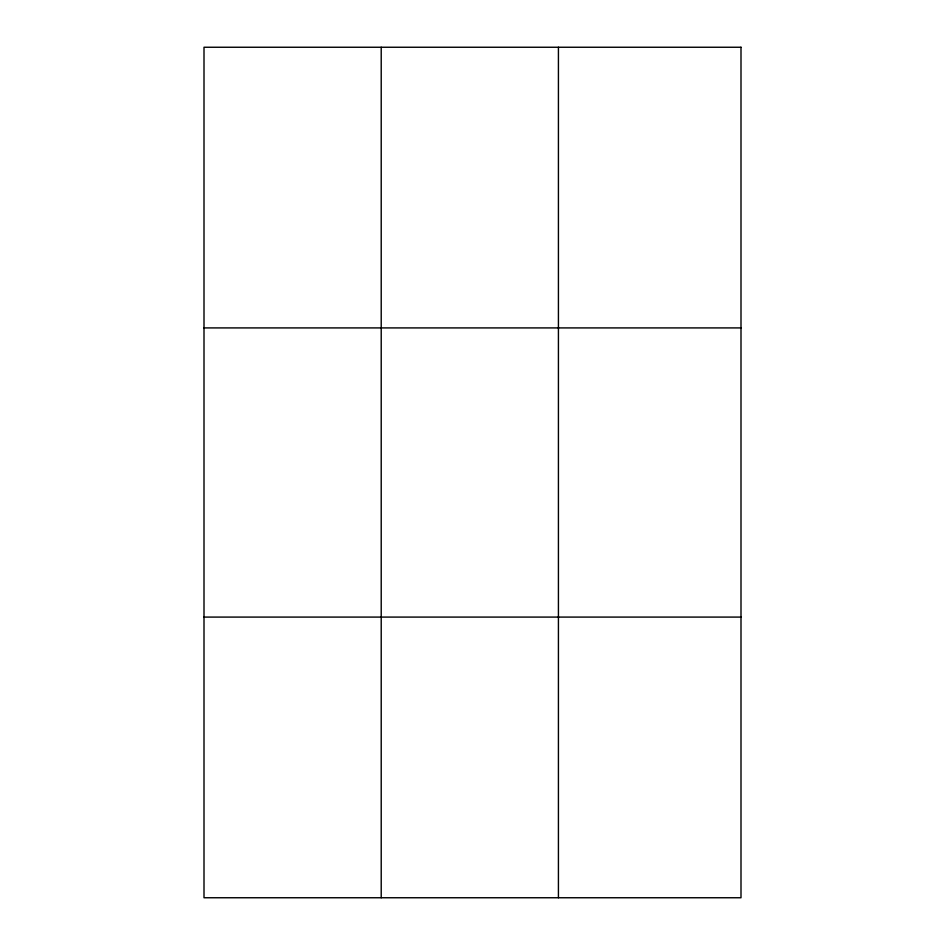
<?xml version="1.0" encoding="UTF-8"?>
<svg xmlns="http://www.w3.org/2000/svg" width="945" height="945" viewBox="0 0 945 945"><rect width="100%" height="100%" fill="white"/><g stroke="black" fill="none" stroke-linecap="round" stroke-linejoin="round"><path stroke-width="1.42" d="M381.213 47.25L381.213 897.75M558.424 47.25L558.424 897.75M204.002 327.915L740.998 327.915M204.002 617.085L740.998 617.085M740.998 47.25L740.998 897.75L204.002 897.75L204.002 47.25L740.998 47.25"/></g></svg>
